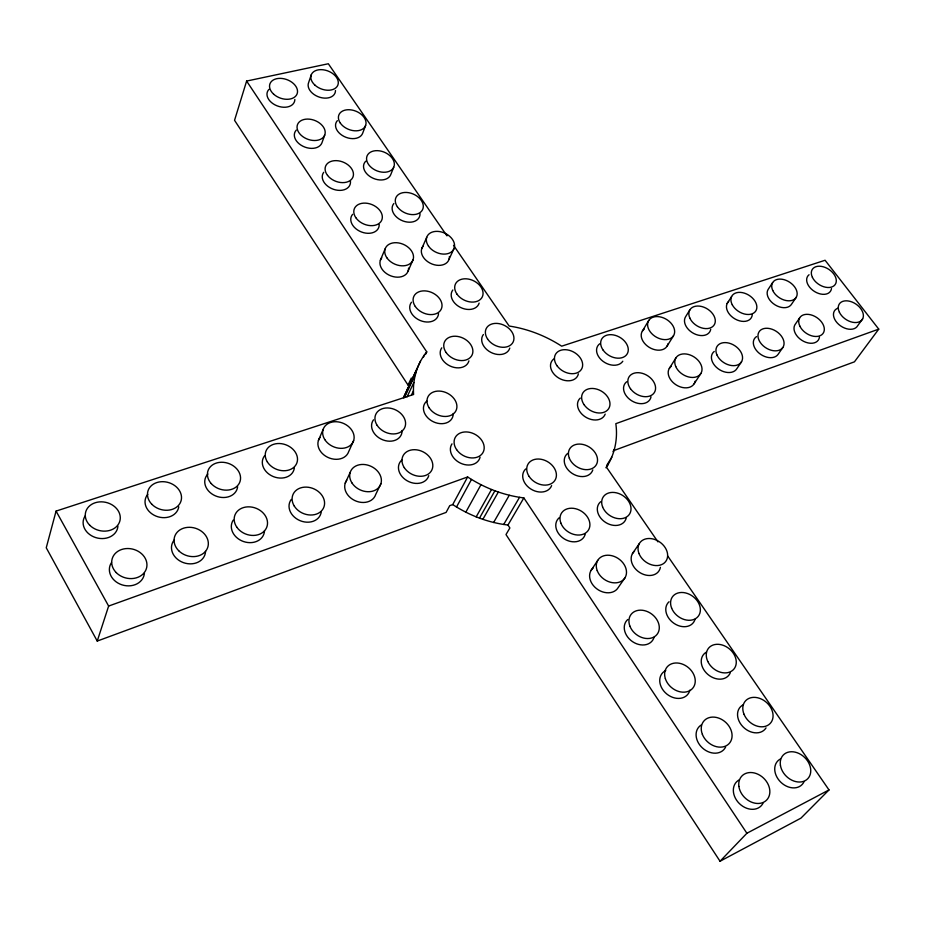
<?xml version="1.0" encoding="UTF-8"?>
<svg xmlns="http://www.w3.org/2000/svg" width="925" height="925" viewBox="0 0 925 925"><rect width="100%" height="100%" fill="white"/><g stroke="black" fill="none" stroke-linecap="round" stroke-linejoin="round"><path stroke-width="1.39" d="M452.718 504.576C469.276 515.433 488.273 522.694 507.964 525.03L509.883 527.955L505.987 534.569L720.043 861.244L746.891 833.252L523.851 497.916C503.813 495.43 484.492 488.007 467.622 476.965L452.718 504.576L449.723 505.674L446.093 512.415L97.241 641.071L46.25 547.785L56.067 511.097L413.591 394.478C412.55 379.319 417.025 363.687 426.749 351.893L246.617 81.065L328.329 63.756L446.972 235.852M606.002 467.784C614.755 454.996 618.004 438.924 615.83 423.673L878.75 329.127L825.077 260.26L561.672 346.181C545.831 335.925 527.851 328.849 509.166 326.051L453.528 245.345M246.617 81.065L234.545 120.308L408.029 385.066L411.949 380.73M97.241 641.071L108.63 606.06L56.067 511.097M311.32 74.671L308.615 82.614A14.199 9.574 21.1 0 0 319.969 97.333A14.199 9.574 21.1 0 0 335.486 90.534M324.721 135.062A14.592 10.048 20.9 0 1 301.134 135.258A14.592 10.048 20.9 0 1 307.493 119.071A14.592 10.048 20.9 0 1 324.721 135.062L321.9 142.912A14.523 10.036 20.9 0 1 302.88 146.219A14.523 10.036 20.9 0 1 296.278 130.124M365.606 125.488L362.646 133.269A14.303 9.793 21.9 0 1 344.1 136.484A14.303 9.793 21.9 0 1 337.371 120.643M393.703 167.309A14.488 10.036 22.7 0 1 370.162 166.419A14.488 10.036 22.7 0 1 377.481 150.659A14.488 10.036 22.7 0 1 393.703 167.309L390.593 174.998A14.43 10.025 22.7 0 1 371.422 177.415A14.43 10.025 22.7 0 1 365.803 161.147M380.36 260.249L385.147 248.825M318.443 440.381L323.183 429.304M408.156 270.933L413.128 259.601M421.719 248.709L426.714 237.367M420.459 361.178L403.497 397.681L417.048 368.913M353.639 440.635L348.69 451.608A16.141 12.673 23.2 0 1 327.554 457.239A16.141 12.673 23.2 0 1 320.027 437.467M345.222 483.197L350.205 472.328M449.064 259.266L454.244 248.016M408.029 385.066L411.347 378.013L412.538 379.828M403.994 397.646L416.319 371.515M404.364 397.577L415.452 374.058M423.488 357.038L424.679 354.529M425.558 354.402L426.749 351.893M407.023 396.917L413.81 382.568M411.567 394.79L413.417 390.882M380.915 483.694L375.712 494.459A16.28 12.95 24.7 0 1 354.541 500.425A16.28 12.95 24.7 0 1 346.783 480.191M456.511 507.016L471.484 479.439M465.795 512.23L480.954 484.758M476.178 516.89L491.522 489.522M479.532 518.069L494.933 490.736M482.85 519.364L498.321 492.054M493.603 522.521L509.247 495.291M503.697 524.487L519.526 497.338M507.964 525.03L523.851 497.916M642.413 331.023L648.772 320.397M666.983 346.274L673.516 335.729A14.557 10.233 31 0 0 659.641 316.801A14.557 10.233 31 0 0 650.194 331.786A14.557 10.233 31 0 0 673.516 335.729M689.934 309.748L685.575 316.778A14.245 9.909 31.7 0 0 694.062 333.636A14.245 9.909 31.7 0 0 710.724 329.335M612.997 451.608L614.466 449.261M606.627 465.483L611.795 457.262M669.342 368.37L675.944 357.882M406.896 389.98L408.283 387.772M727.131 303.516L731.606 296.543M608.211 464.269L606.395 467.079L657.952 541.853M694.155 383.771L700.919 373.388M772.629 282.611L768.062 289.548A13.84 9.308 32.8 0 0 775.127 304.892A13.84 9.308 32.8 0 0 791.627 304.082L796.298 297.203M591.052 570.436L597.735 560.388M741.561 361.698L736.936 368.566A14.395 10.071 32.8 0 1 717.985 368.636A14.395 10.071 32.8 0 1 714.239 351.442M632.48 553.543L639.36 543.518M799.593 318.003L794.876 324.848A13.991 9.458 33.8 0 0 803.721 341.383A13.991 9.458 33.8 0 0 819.446 337.128M782.804 347.546A14.245 9.759 33.3 0 1 760.257 342.47A14.245 9.759 33.3 0 1 769.982 328.641A14.245 9.759 33.3 0 1 782.804 347.546L778.075 354.379A14.187 9.759 33.3 0 1 759.194 353.246A14.187 9.759 33.3 0 1 756.534 336.596M625.127 577.582L618.235 587.514A16.06 12.522 34.6 0 1 596.521 588.624A16.06 12.522 34.6 0 1 593.168 567.95M862.632 318.905L857.718 325.646A13.794 9.169 34.2 0 1 838.709 324.397A13.794 9.169 34.2 0 1 838.038 308.141M878.75 329.127L854.446 361.825L613.842 450.556M667.769 556.098L828.997 789.927L800.946 818.139L720.043 861.244M746.891 833.252L828.997 789.927M108.63 606.06L467.622 476.965M831.494 288.554A13.655 9.03 33.2 0 1 814.647 291.583A13.655 9.03 33.2 0 1 809.063 274.737M752.279 314.662A14.037 9.608 32.3 0 1 735.213 319.067A14.037 9.608 32.3 0 1 728.646 301.504M667.977 343.776A14.465 10.221 31 0 1 649.153 347.303A14.465 10.221 31 0 1 644.263 329.069M622.803 361.224A14.684 10.557 30.2 0 1 602.927 361.259A14.684 10.557 30.2 0 1 599.816 343.718M578.391 373.85A14.916 10.903 29.4 0 1 558.642 378.001A14.916 10.903 29.4 0 1 553.786 358.969M420.019 213.675A14.557 10.268 23.6 0 1 402.768 220.89A14.557 10.268 23.6 0 1 393.865 203.512M449.411 256.491A14.684 10.499 24.7 0 1 432.172 264.076A14.684 10.499 24.7 0 1 423.026 246.293M479.138 303.099A14.835 10.742 25.9 0 1 460.453 307.424A14.835 10.742 25.9 0 1 452.822 289.999M509.802 348.078A14.985 10.996 27.2 0 1 490.909 352.402A14.985 10.996 27.2 0 1 483.393 334.515M117.926 526.175A17.587 14.43 13.5 0 1 95.61 537.552A17.587 14.43 13.5 0 1 85.32 515.711M178.768 506.854A17.182 13.979 16.4 0 1 156.071 516.138A17.182 13.979 16.4 0 1 147.792 494.32M237.633 486.747A16.8 13.528 19 0 1 215.386 495.846A16.8 13.528 19 0 1 207.882 474.005M294.347 467.9A16.465 13.089 21.3 0 1 273.291 476.572A16.465 13.089 21.3 0 1 264.631 455.748M402.109 430.483A15.852 12.256 24.9 0 1 383.123 439.965A15.852 12.256 24.9 0 1 373.527 419.8M453.25 413.487A15.563 11.863 26.4 0 1 433.455 421.823A15.563 11.863 26.4 0 1 426.83 401.045M294.855 99.507A14.407 9.805 20.1 0 1 277.095 105.843A14.407 9.805 20.1 0 1 268.978 89.355M350.459 181.288A14.65 10.279 21.7 0 1 333.636 189.359A14.65 10.279 21.7 0 1 323.715 172.304M379.215 224.59A14.777 10.522 22.6 0 1 361.444 231.978A14.777 10.522 22.6 0 1 352.633 214.311M408.561 268.1A14.904 10.776 23.7 0 1 390.801 275.87A14.904 10.776 23.7 0 1 381.748 257.786M438.542 313.575A15.043 11.031 24.9 0 1 420.193 320.501A15.043 11.031 24.9 0 1 411.486 302.232M468.929 360.854A15.193 11.297 26.2 0 1 449.908 365.942A15.193 11.297 26.2 0 1 441.78 347.823M695.114 381.216A14.603 10.406 32.2 0 1 676.291 384.985A14.603 10.406 32.2 0 1 671.18 366.346M651.038 396.837A14.823 10.742 31.5 0 1 631.648 400.768A14.823 10.742 31.5 0 1 626.745 381.724M605.193 414.111A15.054 11.1 30.7 0 1 585.34 416.909A15.054 11.1 30.7 0 1 580.276 398.108M804.068 781.625A16.951 13.1 44.4 0 1 780.862 782.272A16.951 13.1 44.4 0 1 780.527 758.939M766.027 727.894A16.638 12.881 42 0 1 742.96 726.772A16.638 12.881 42 0 1 743.434 704.677M730.322 672.706A16.349 12.638 39.7 0 1 707.775 674.348A16.349 12.638 39.7 0 1 706.457 652.09M695.033 619.288A16.083 12.395 37.4 0 1 674.071 623.404A16.083 12.395 37.4 0 1 669.064 601.736M660.404 567.349A15.852 12.152 35.2 0 1 639.799 572.563A15.852 12.152 35.2 0 1 634.527 551.115M626.317 517.665A15.633 11.898 33.2 0 1 605.759 522.533A15.633 11.898 33.2 0 1 600.764 501.662M592.809 469.9A15.436 11.643 31.4 0 1 572.159 473.415A15.436 11.643 31.4 0 1 567.603 453.458M144.427 573.003A17.714 14.8 14.5 0 1 122.077 584.877A17.714 14.8 14.5 0 1 111.532 562.527M205.57 551.381A17.309 14.326 17.6 0 1 183.416 562.631A17.309 14.326 17.6 0 1 174.177 540.038M264.492 530.834A16.939 13.852 20.4 0 1 243.576 541.553A16.939 13.852 20.4 0 1 233.25 520.116M321.276 511.641A16.604 13.389 22.7 0 1 300.197 520.717A16.604 13.389 22.7 0 1 291.294 499.431M428.772 475.647A15.991 12.522 26.4 0 1 407.058 480.734A15.991 12.522 26.4 0 1 401.843 459.991M480.075 457.262A15.713 12.106 27.8 0 1 460.453 463.136A15.713 12.106 27.8 0 1 452.001 443.85M763.183 802.877A17.182 13.528 44.6 0 1 739.433 803.628A17.182 13.528 44.6 0 1 739.422 779.763M725.616 747.053A16.858 13.285 42 0 1 702.514 748.036A16.858 13.285 42 0 1 701.243 724.992M689.877 690.166A16.569 13.042 39.4 0 1 666.775 694.004A16.569 13.042 39.4 0 1 665.769 670.532M654.044 637.348A16.303 12.788 37 0 1 632.515 641.638A16.303 12.788 37 0 1 627.74 619.519M585.305 533.829A15.841 12.256 32.5 0 1 564.192 538.859A15.841 12.256 32.5 0 1 559.417 517.584M551.624 485.613A15.644 11.99 30.5 0 1 530.684 488.92A15.644 11.99 30.5 0 1 525.77 468.917M812.428 277.396A13.713 9.03 33.2 0 0 833.968 285.813A13.713 9.03 33.2 0 0 825.042 267.383A13.713 9.03 33.2 0 0 812.428 277.396M772.768 290.519A13.898 9.319 32.8 0 0 794.691 299.053A13.898 9.319 32.8 0 0 785.868 280.263A13.898 9.319 32.8 0 0 772.768 290.519M732.276 304.788A14.106 9.608 32.2 0 0 754.719 312.268A14.106 9.608 32.2 0 0 744.648 293.225A14.106 9.608 32.2 0 0 732.276 304.788M689.796 318.003A14.303 9.909 31.7 0 0 712.504 326.745A14.303 9.909 31.7 0 0 703.913 307.216A14.303 9.909 31.7 0 0 689.796 318.003M603.216 350.24A14.742 10.557 30.2 0 0 627.023 354.171A14.742 10.557 30.2 0 0 613.183 334.885A14.742 10.557 30.2 0 0 603.216 350.24M557.081 365.826A14.973 10.903 29.4 0 0 581.397 369.387A14.973 10.903 29.4 0 0 567.198 349.858A14.973 10.903 29.4 0 0 557.081 365.826M314.87 85.065A14.257 9.574 21.1 0 0 337.845 85.135A14.257 9.574 21.1 0 0 320.975 69.641A14.257 9.574 21.1 0 0 314.87 85.065M340.319 123.083A14.372 9.805 21.9 0 0 364.265 127.685A14.372 9.805 21.9 0 0 352.067 110.052A14.372 9.805 21.9 0 0 340.319 123.083M397.368 206.738A14.615 10.268 23.7 0 0 421.615 211.131A14.615 10.268 23.7 0 0 408.896 192.735A14.615 10.268 23.7 0 0 397.368 206.738M428.506 246.131A14.788 10.51 24.8 0 0 452.961 250.444A14.788 10.51 24.8 0 0 439.93 231.632A14.788 10.51 24.8 0 0 428.506 246.131M456.927 294.058A14.893 10.753 25.9 0 0 481.486 298.232A14.893 10.753 25.9 0 0 468.212 279.038A14.893 10.753 25.9 0 0 456.927 294.058M487.556 338.978A15.054 11.008 27.2 0 0 512.3 343.395A15.054 11.008 27.2 0 0 499.095 323.646A15.054 11.008 27.2 0 0 487.556 338.978M89.656 525.146A17.679 14.465 13.6 0 0 119.383 522.405A17.679 14.465 13.6 0 0 99.299 501.917A17.679 14.465 13.6 0 0 89.656 525.146M151.943 504.368A17.263 14.002 16.5 0 0 180.733 501.801A17.263 14.002 16.5 0 0 160.823 481.752A17.263 14.002 16.5 0 0 151.943 504.368M211.235 483.567A16.893 13.551 19.1 0 0 239.529 482.781A16.893 13.551 19.1 0 0 221.214 462.257A16.893 13.551 19.1 0 0 211.235 483.567M267.325 461.887A16.546 13.112 21.3 0 0 295.272 465.807A16.546 13.112 21.3 0 0 281.535 443.699A16.546 13.112 21.3 0 0 267.325 461.887M324.802 439.618A16.257 12.696 23.3 0 0 352.09 443.572A16.257 12.696 23.3 0 0 338.272 421.916A16.257 12.696 23.3 0 0 324.802 439.618M377.157 425.373A15.922 12.279 25 0 0 403.716 429.316A15.922 12.279 25 0 0 389.911 408.145A15.922 12.279 25 0 0 377.157 425.373M429.142 407.833A15.644 11.875 26.4 0 0 455.077 412.157A15.644 11.875 26.4 0 0 441.641 391.31A15.644 11.875 26.4 0 0 429.142 407.833M273.534 94.061A14.476 9.805 20.2 0 0 297.017 94.084A14.476 9.805 20.2 0 0 280.044 78.359A14.476 9.805 20.2 0 0 273.534 94.061M327.554 175.415A14.708 10.279 21.8 0 0 352.055 178.687A14.708 10.279 21.8 0 0 338.249 160.8A14.708 10.279 21.8 0 0 327.554 175.415M355.813 217.676A14.835 10.533 22.7 0 0 380.545 222.081A14.835 10.533 22.7 0 0 367.849 203.396A14.835 10.533 22.7 0 0 355.813 217.676M386.835 257.751A15.008 10.788 23.7 0 0 411.775 262.076A15.008 10.788 23.7 0 0 398.756 242.963A15.008 10.788 23.7 0 0 386.835 257.751M415.279 306.453A15.112 11.042 24.9 0 0 440.335 310.638A15.112 11.042 24.9 0 0 427.061 291.109A15.112 11.042 24.9 0 0 415.279 306.453M446.151 352.552A15.262 11.308 26.2 0 0 471.357 356.241A15.262 11.308 26.2 0 0 457.401 336.399A15.262 11.308 26.2 0 0 446.151 352.552M839.426 312.326A13.852 9.169 34.2 0 0 861.106 320.767A13.852 9.169 34.2 0 0 851.96 301.978A13.852 9.169 34.2 0 0 839.426 312.326M799.836 326.097A14.048 9.458 33.8 0 0 821.897 334.642A14.048 9.458 33.8 0 0 812.844 315.483A14.048 9.458 33.8 0 0 799.836 326.097M716.944 354.934A14.453 10.083 32.8 0 0 739.815 363.698A14.453 10.083 32.8 0 0 730.981 343.765A14.453 10.083 32.8 0 0 716.944 354.934M675.747 366.531A14.708 10.406 32.2 0 0 699.103 375.434A14.708 10.406 32.2 0 0 690.362 355.073A14.708 10.406 32.2 0 0 675.747 366.531M630.457 388.685A14.893 10.753 31.5 0 0 654.38 392.512A14.893 10.753 31.5 0 0 640.285 372.879A14.893 10.753 31.5 0 0 630.457 388.685M584.033 404.641A15.124 11.112 30.7 0 0 608.558 408.838A15.124 11.112 30.7 0 0 594.81 388.685A15.124 11.112 30.7 0 0 584.033 404.641M780.423 765.31A17.032 13.135 44.2 0 0 805.062 780.723A17.032 13.135 44.2 0 0 801.027 754.615A17.032 13.135 44.2 0 0 780.423 765.31M744.012 714.262A16.719 12.892 41.9 0 0 770.039 723.616A16.719 12.892 41.9 0 0 759.76 698.387A16.719 12.892 41.9 0 0 744.012 714.262M707.798 661.502A16.43 12.661 39.6 0 0 733.745 669.284A16.43 12.661 39.6 0 0 722.263 645.014A16.43 12.661 39.6 0 0 707.798 661.502M671.631 608.141A16.164 12.418 37.3 0 0 697.161 617.461A16.164 12.418 37.3 0 0 687.622 593.549A16.164 12.418 37.3 0 0 671.631 608.141M639.025 553.601A15.968 12.175 35.2 0 0 664.37 562.92A15.968 12.175 35.2 0 0 655.143 539.61A15.968 12.175 35.2 0 0 639.025 553.601M602.603 506.935A15.702 11.909 33.2 0 0 627.659 516.208A15.702 11.909 33.2 0 0 618.802 493.534A15.702 11.909 33.2 0 0 602.603 506.935M569.361 458.303A15.505 11.655 31.3 0 0 594.255 467.183A15.505 11.655 31.3 0 0 585.305 445.133A15.505 11.655 31.3 0 0 569.361 458.303M116.203 572.575A17.806 14.835 14.6 0 0 146.081 569.499A17.806 14.835 14.6 0 0 125.684 548.629A17.806 14.835 14.6 0 0 116.203 572.575M178.664 550.687A17.402 14.349 17.8 0 0 207.593 547.808A17.402 14.349 17.8 0 0 187.382 527.389A17.402 14.349 17.8 0 0 178.664 550.687M236.823 527.192A17.02 13.875 20.5 0 0 265.672 529.331A17.02 13.875 20.5 0 0 250.051 506.888A17.02 13.875 20.5 0 0 236.823 527.192M294.277 506.067A16.685 13.412 22.8 0 0 322.397 509.848A16.685 13.412 22.8 0 0 308.383 487.278A16.685 13.412 22.8 0 0 294.277 506.067M351.928 482.896A16.407 12.985 24.8 0 0 379.4 486.723A16.407 12.985 24.8 0 0 365.294 464.616A16.407 12.985 24.8 0 0 351.928 482.896M404.283 467.657A16.072 12.534 26.4 0 0 430.992 471.472A16.072 12.534 26.4 0 0 416.909 449.874A16.072 12.534 26.4 0 0 404.283 467.657M456.615 449.654A15.783 12.117 27.9 0 0 482.653 453.077A15.783 12.117 27.9 0 0 468.154 432.079A15.783 12.117 27.9 0 0 456.615 449.654M738.89 786.458A17.263 13.563 44.4 0 0 763.877 802.114A17.263 13.563 44.4 0 0 760.13 775.428A17.263 13.563 44.4 0 0 738.89 786.458M702.387 734.392A16.939 13.32 41.9 0 0 728.877 743.839A16.939 13.32 41.9 0 0 718.725 718.101A16.939 13.32 41.9 0 0 702.387 734.392M665.364 678.673A16.65 13.066 39.3 0 0 691.287 689.645A16.65 13.066 39.3 0 0 683.182 664.416A16.65 13.066 39.3 0 0 665.364 678.673M629.925 626.202A16.384 12.8 36.9 0 0 655.906 635.614A16.384 12.8 36.9 0 0 646.506 611.24A16.384 12.8 36.9 0 0 629.925 626.202M597.226 570.679A16.176 12.545 34.6 0 0 623.022 580.102A16.176 12.545 34.6 0 0 613.934 556.33A16.176 12.545 34.6 0 0 597.226 570.679M560.862 523.099A15.922 12.268 32.4 0 0 586.346 532.465A15.922 12.268 32.4 0 0 577.651 509.351A15.922 12.268 32.4 0 0 560.862 523.099M529.123 476.444A15.713 12.002 30.5 0 0 554.803 480.538A15.713 12.002 30.5 0 0 540.801 459.228A15.713 12.002 30.5 0 0 529.123 476.444"/></g></svg>
